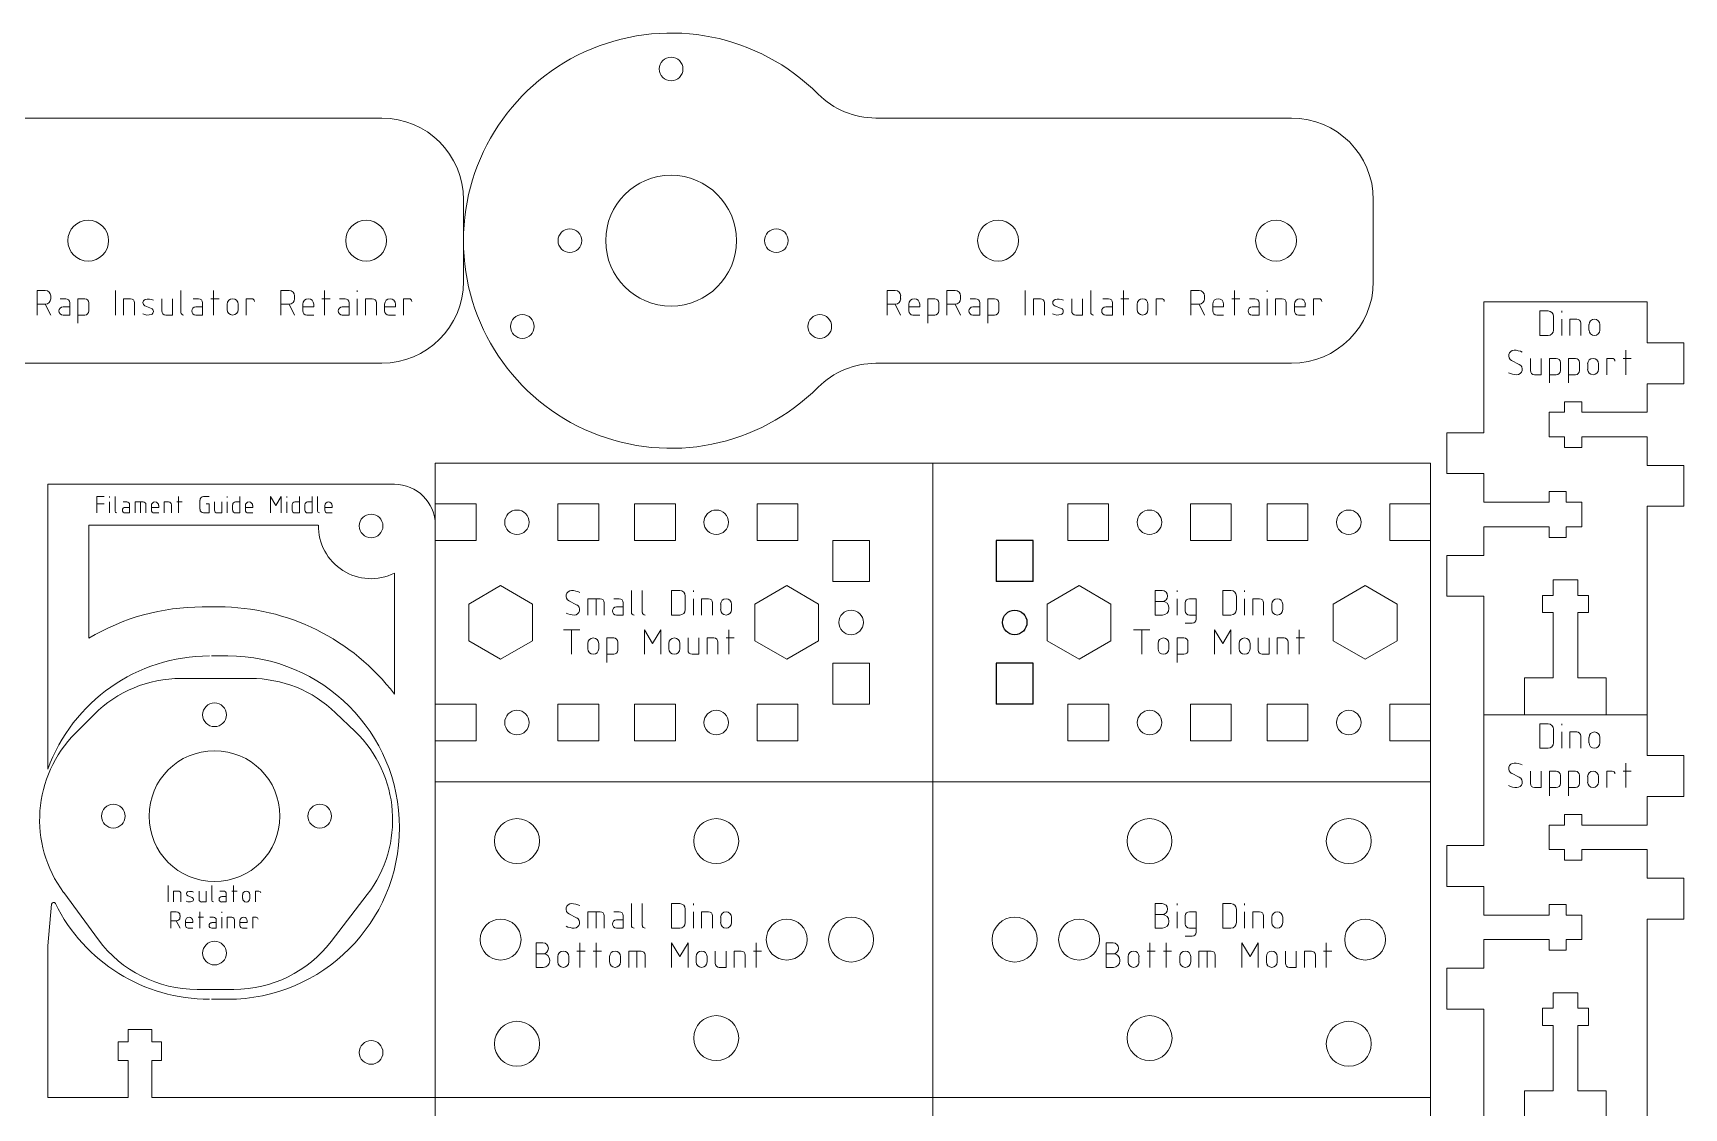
# Model space of a CAD drawing. Header units: millimetres. Extents: x 0 to 594, y 0 to 285.
# Drawn here: x 392.6 to 594.5, y 153.9 to 285.4 of the extents above; entities that cross this region are included whole.
import ezdxf

# ---------------------------------------------------------------- set-up
doc = ezdxf.new("R2010")
doc.units = ezdxf.units.MM
doc.layers.get('0').update_dxf_attribs({"linetype": 'CONTINUOUS', "lineweight": 25, "true_color": 0x000000})
for name, color, linetype, lineweight, true_color in [('CupCake Insulator Retainer', 7, 'CONTINUOUS', 0, 0x000000), ('CupCake Insulator Retainer Text', 4, 'CONTINUOUS', 0, 0x00ffff), ('Dino Brackets', 7, 'CONTINUOUS', 0, 0x000000), ('Dino Text', 4, 'CONTINUOUS', 0, 0x00ffff), ('Filament Guide Middle', 7, 'CONTINUOUS', 0, 0x000000), ('Filament Guide Middle Honeycomb', 7, 'CONTINUOUS', 0, 0x000000), ('Filament Guide Middle Text', 4, 'CONTINUOUS', 0, 0x00ffff), ('RepRap Insulator Retainer', 7, 'CONTINUOUS', 0, 0x000000), ('RepRap Insulator Retainer Text', 4, 'CONTINUOUS', 0, 0x00ffff)]:
    doc.layers.add(name, color=color, linetype=linetype, lineweight=lineweight, true_color=true_color)

# ---------------------------------------------------------------- blocks, each defined once
blk = doc.blocks.new('slots')
for p, q in [((-10, -2.25), (-10, 2.25)), ((-5, 2.25), (-10, 2.25)), ((-5, -2.25), (-5, 2.25)), ((10, 2.25), (5, 2.25)), ((5, -2.25), (5, 2.25)), ((10, -2.25), (10, 2.25)), ((-10, -2.25), (-5, -2.25)), ((5, -2.25), (10, -2.25))]:
    blk.add_line(p, q)
blk.add_circle((0, 0), 1.5)
blk = doc.blocks.new('M5_c-1')
at = {"layer": 'Dino Brackets'}
for p, q in [((0, 4.5), (-3.9, 2.25)), ((0, 4.5), (3.9, 2.25)), ((-3.9, 2.25), (-3.9, -2.25)), ((3.9, 2.25), (3.9, -2.25)), ((-3.9, -2.25), (0, -4.5)), ((3.9, -2.25), (0, -4.5))]:
    blk.add_line(p, q, dxfattribs=at)
blk = doc.blocks.new('tbits')
at = {"lineweight": 0}
for p, q in [((-2.8, 10.1), (-2.8, 8)), ((-1.5, 10.1), (-2.8, 10.1)), ((-1.5, 10.1), (-1.5, 12)), ((1.5, 12), (1.5, 10.1)), ((2.8, 10.1), (1.5, 10.1)), ((2.8, 8), (2.8, 10.1)), ((-2.8, 8), (-1.5, 8)), ((-1.5, 0), (-1.5, 8)), ((1.5, 8), (1.5, 0)), ((1.5, 8), (2.8, 8)), ((-10, -4.5), (-10, 0)), ((-5, 0), (-5, -4.5)), ((-1.5, 0), (-5, 0)), ((1.5, 0), (5, 0)), ((5, 0), (5, -4.5)), ((10, 0), (10, -4.5)), ((-10, -4.5), (-5, -4.5)), ((5, -4.5), (10, -4.5))]:
    blk.add_line(p, q, dxfattribs=at)
at = {"layer": 'Dino Brackets', "lineweight": 0}
blk.add_line((-1.5, 12), (1.5, 12), dxfattribs=at)

msp = doc.modelspace()

# ---------------------------------------------------------------- linework, layer by layer
at = {"layer": 'CupCake Insulator Retainer'}
for p, q in [((410.65, 206.45), (419.15, 206.45)), ((397.74, 199.75), (400.03, 202.05)), ((429.55, 202.25), (431.94, 199.95)), ((400.55, 174.49), (396.3, 180.24)), ((433.43, 180.01), (429.01, 174.26)), ((412.61, 168.4), (417.12, 168.4))]:
    msp.add_line(p, q, dxfattribs=at)
for centre, radius in [((414.75, 202), 1.45), ((414.75, 189.6), 8), ((402.37, 189.6), 1.45), ((427.62, 189.6), 1.45), ((414.75, 172.85), 1.45)]:
    msp.add_circle(centre, radius, dxfattribs=at)
for centre, start, end in [((410.65, 191.45), 90, 135.0578), ((419.15, 191.45), 46.0766, 90), ((421.54, 189.15), 322.4521, 46.0766), ((408.36, 189.16), 135.0578, 216.4572), ((412.61, 183.4), 216.4572, 270), ((417.12, 183.4), 270, 322.4521)]:
    msp.add_arc(centre, 15, start, end, dxfattribs=at)
at = {"layer": 'CupCake Insulator Retainer Text'}
for p, q in [((409.08, 181.1), (409.08, 179.1)), ((409.75, 179.1), (409.75, 180.43)), ((409.75, 180.43), (410.31, 180.43)), ((410.64, 180.1), (410.64, 179.1)), ((411.49, 179.86), (412.01, 179.65)), ((412.86, 180.43), (412.86, 179.43)), ((413.75, 179.1), (413.75, 180.43)), ((414.42, 181.1), (414.42, 179.32)), ((415.42, 180.43), (415.86, 180.43)), ((415.64, 179.77), (416.19, 179.77)), ((416.19, 180.1), (416.19, 179.1)), ((416.86, 180.43), (417.53, 180.43)), ((417.08, 181.1), (417.08, 179.1)), ((418.19, 179.99), (418.19, 179.54)), ((419.08, 179.54), (419.08, 179.99)), ((419.75, 179.1), (419.75, 180.43)), ((419.75, 180.43), (420.19, 180.43)), ((409.42, 175.9), (409.42, 177.9)), ((409.42, 177.9), (410.08, 177.9)), ((412.97, 177.9), (412.97, 175.9)), ((413.19, 179.1), (413.75, 179.1)), ((416.19, 179.1), (415.64, 179.1)), ((415.64, 177.79), (415.64, 177.9)), ((410.08, 176.79), (409.42, 176.79)), ((410.08, 176.79), (410.53, 175.9)), ((410.53, 177.46), (410.53, 177.23)), ((411.19, 176.79), (411.19, 176.23)), ((411.19, 176.57), (412.08, 176.57)), ((411.53, 175.9), (412.08, 175.9)), ((412.08, 176.57), (412.08, 176.79)), ((412.75, 177.23), (413.42, 177.23)), ((414.19, 177.23), (414.64, 177.23)), ((414.42, 176.57), (414.97, 176.57)), ((414.97, 175.9), (414.42, 175.9)), ((414.97, 176.9), (414.97, 175.9)), ((415.64, 175.9), (415.64, 177.23)), ((416.31, 175.9), (416.31, 177.23)), ((416.31, 177.23), (416.86, 177.23)), ((417.19, 176.9), (417.19, 175.9)), ((417.86, 176.79), (417.86, 176.23)), ((417.86, 176.57), (418.75, 176.57)), ((418.19, 175.9), (418.75, 175.9)), ((418.75, 176.57), (418.75, 176.79)), ((419.42, 175.9), (419.42, 177.23)), ((419.42, 177.23), (419.86, 177.23))]:
    msp.add_line(p, q, dxfattribs=at)
for centre, radius, start, end in [((410.31, 180.1), 0.333, 360, 90), ((411.59, 180.11), 0.267, 108.3, 247.8), ((411.79, 179.5), 0.902, 63.1, 108.3), ((415.64, 179.43), 0.333, 90, 270), ((415.86, 180.1), 0.333, 360, 90), ((418.64, 179.99), 0.444, 360, 180), ((420.19, 180.21), 0.222, 360, 90), ((410.08, 177.46), 0.444, 360, 90), ((411.71, 180), 0.902, 243.1, 288.3), ((411.91, 179.4), 0.267, 288.3, 67.79), ((413.19, 179.43), 0.333, 180, 270), ((414.64, 179.32), 0.222, 180, 270), ((418.64, 179.54), 0.444, 180, 360), ((410.08, 177.23), 0.444, 270, 360), ((411.64, 176.79), 0.444, 360, 180), ((411.53, 176.23), 0.333, 180, 270), ((414.42, 176.23), 0.333, 90, 270), ((414.64, 176.9), 0.333, 360, 90), ((416.86, 176.9), 0.333, 360, 90), ((418.31, 176.79), 0.444, 360, 180), ((418.19, 176.23), 0.333, 180, 270), ((419.86, 177.01), 0.222, 360, 90)]:
    msp.add_arc(centre, radius, start, end, dxfattribs=at)
at = {"layer": 'Dino Brackets'}
for p, q in [((570, 252.5), (570, 236.5)), ((570, 252.5), (590, 252.5)), ((590, 247.5), (590, 252.5)), ((502.62, 232.8), (441.75, 232.8)), ((441.75, 232.8), (441.75, 193.8)), ((502.62, 232.8), (502.62, 193.8)), ((502.62, 232.8), (563.5, 232.8)), ((563.5, 232.8), (563.5, 193.8)), ((590, 206.5), (590, 227.5)), ((570, 216.5), (570, 206.5)), ((590, 202), (570, 202)), ((570, 202), (570, 186)), ((590, 197), (590, 202)), ((441.75, 193.8), (441.75, 155.2)), ((502.62, 193.8), (441.75, 193.8)), ((502.62, 193.8), (502.62, 155.2)), ((502.62, 193.8), (563.5, 193.8)), ((563.5, 193.8), (563.5, 155.2)), ((590, 156), (590, 177)), ((570, 166), (570, 156)), ((502.62, 155.2), (441.75, 155.2)), ((441.75, 155.2), (441.75, 116.2)), ((502.62, 155.2), (502.62, 116.2)), ((502.62, 155.2), (563.5, 155.2)), ((563.5, 155.2), (563.5, 116.2))]:
    msp.add_line(p, q, dxfattribs=at)
for centre, radius in [((451.75, 186.55), 2.75), ((476.12, 186.55), 2.75), ((529.12, 186.55), 2.75), ((553.5, 186.55), 2.75), ((449.75, 174.5), 2.5), ((484.75, 174.5), 2.5), ((492.62, 174.5), 2.75), ((512.63, 174.5), 2.75), ((520.5, 174.5), 2.5), ((555.5, 174.5), 2.5), ((451.75, 161.75), 2.75), ((476.12, 162.45), 2.75), ((529.13, 162.45), 2.75), ((553.5, 161.75), 2.75)]:
    msp.add_circle(centre, radius, dxfattribs=at)
for centre, start, end in [((449.75, 174.5), 270, 90), ((555.5, 174.5), 90, 270)]:
    msp.add_arc(centre, 2.5, start, end, dxfattribs=at)
at = {"layer": 'Dino Text'}
for p, q in [((577.88, 251.4), (576.88, 251.4)), ((576.88, 251.4), (576.88, 248.4)), ((578.55, 249.07), (578.55, 250.73)), ((579.55, 251.23), (579.55, 251.4)), ((576.88, 248.4), (577.88, 248.4)), ((579.55, 248.4), (579.55, 250.4)), ((580.55, 248.4), (580.55, 250.4)), ((580.55, 250.4), (581.38, 250.4)), ((581.88, 249.9), (581.88, 248.4)), ((582.88, 249.73), (582.88, 249.07)), ((584.22, 249.07), (584.22, 249.73)), ((587.38, 246.6), (587.38, 243.6)), ((573.41, 245.34), (574.35, 244.86)), ((575.72, 245.6), (575.72, 244.1)), ((577.05, 243.6), (577.05, 245.6)), ((578.88, 245.6), (578.05, 245.6)), ((578.05, 245.6), (578.05, 242.6)), ((579.38, 244.1), (579.38, 245.1)), ((581.22, 245.6), (580.38, 245.6)), ((580.38, 245.6), (580.38, 242.6)), ((581.72, 244.1), (581.72, 245.1)), ((582.72, 244.93), (582.72, 244.27)), ((584.05, 244.27), (584.05, 244.93)), ((585.05, 243.6), (585.05, 245.6)), ((585.05, 245.6), (585.72, 245.6)), ((587.05, 245.6), (588.05, 245.6)), ((576.22, 243.6), (577.05, 243.6)), ((578.05, 243.6), (578.88, 243.6)), ((580.38, 243.6), (581.22, 243.6)), ((460.42, 214.2), (460.42, 216.2)), ((460.42, 216.2), (461.92, 216.2)), ((461.42, 216.2), (461.42, 214.2)), ((463.58, 216.2), (464.25, 216.2)), ((465.75, 217.2), (465.75, 214.53)), ((467.08, 217.2), (467.08, 214.53)), ((471.67, 217.2), (470.67, 217.2)), ((470.67, 217.2), (470.67, 214.2)), ((472.33, 214.87), (472.33, 216.53)), ((473.33, 217.03), (473.33, 217.2)), ((473.33, 214.2), (473.33, 216.2)), ((474.33, 214.2), (474.33, 216.2)), ((474.33, 216.2), (475.17, 216.2)), ((529.83, 214.2), (529.83, 217.2)), ((529.83, 217.2), (530.67, 217.2)), ((532.5, 217.03), (532.5, 217.2)), ((532.5, 214.2), (532.5, 216.2)), ((534.83, 216.2), (534, 216.2)), ((534.83, 213.7), (534.83, 216.2)), ((539.08, 217.2), (538.08, 217.2)), ((538.08, 217.2), (538.08, 214.2)), ((539.75, 214.87), (539.75, 216.53)), ((540.75, 217.03), (540.75, 217.2)), ((540.75, 214.2), (540.75, 216.2)), ((541.75, 214.2), (541.75, 216.2)), ((541.75, 216.2), (542.58, 216.2)), ((458.11, 215.94), (459.05, 215.46)), ((462.42, 215.7), (462.42, 214.2)), ((463.92, 215.2), (464.75, 215.2)), ((464.75, 214.2), (463.92, 214.2)), ((464.75, 215.7), (464.75, 214.2)), ((470.67, 214.2), (471.67, 214.2)), ((475.67, 215.7), (475.67, 214.2)), ((476.67, 215.53), (476.67, 214.87)), ((478, 214.87), (478, 215.53)), ((529.83, 215.87), (530.7, 215.87)), ((530.7, 214.2), (529.83, 214.2)), ((531.5, 215.07), (531.5, 215)), ((533.5, 215.7), (533.5, 214.7)), ((534, 214.2), (534.83, 214.2)), ((538.08, 214.2), (539.08, 214.2)), ((543.08, 215.7), (543.08, 214.2)), ((544.08, 215.53), (544.08, 214.87)), ((545.42, 214.87), (545.42, 215.53)), ((457.42, 212.4), (459.42, 212.4)), ((458.42, 212.4), (458.42, 209.4)), ((467.33, 209.4), (467.33, 212.4)), ((467.33, 212.4), (468.33, 210.73)), ((468.33, 210.73), (469.33, 212.4)), ((469.33, 212.4), (469.33, 209.4)), ((477.67, 212.4), (477.67, 209.4)), ((527.17, 212.4), (529.17, 212.4)), ((528.17, 212.4), (528.17, 209.4)), ((533.5, 213.2), (534.33, 213.2)), ((537.08, 209.4), (537.08, 212.4)), ((537.08, 212.4), (538.08, 210.73)), ((538.08, 210.73), (539.08, 212.4)), ((539.08, 212.4), (539.08, 209.4)), ((547.42, 212.4), (547.42, 209.4)), ((460.42, 210.73), (460.42, 210.07)), ((461.75, 210.07), (461.75, 210.73)), ((463.58, 211.4), (462.75, 211.4)), ((462.75, 211.4), (462.75, 208.4)), ((464.08, 209.9), (464.08, 210.9)), ((470.33, 210.73), (470.33, 210.07)), ((471.67, 210.07), (471.67, 210.73)), ((472.67, 211.4), (472.67, 209.9)), ((474, 209.4), (474, 211.4)), ((475, 209.4), (475, 211.4)), ((475, 211.4), (475.83, 211.4)), ((476.33, 210.9), (476.33, 209.4)), ((477.33, 211.4), (478.33, 211.4)), ((530.17, 210.73), (530.17, 210.07)), ((531.5, 210.07), (531.5, 210.73)), ((533.33, 211.4), (532.5, 211.4)), ((532.5, 211.4), (532.5, 208.4)), ((533.83, 209.9), (533.83, 210.9)), ((540.08, 210.73), (540.08, 210.07)), ((541.42, 210.07), (541.42, 210.73)), ((542.42, 211.4), (542.42, 209.9)), ((543.75, 209.4), (543.75, 211.4)), ((544.75, 209.4), (544.75, 211.4)), ((544.75, 211.4), (545.58, 211.4)), ((546.08, 210.9), (546.08, 209.4)), ((547.08, 211.4), (548.08, 211.4)), ((462.75, 209.4), (463.58, 209.4)), ((473.17, 209.4), (474, 209.4)), ((532.5, 209.4), (533.33, 209.4)), ((542.92, 209.4), (543.75, 209.4)), ((577.88, 200.9), (576.88, 200.9)), ((576.88, 200.9), (576.88, 197.9)), ((578.55, 198.57), (578.55, 200.23)), ((579.55, 200.73), (579.55, 200.9)), ((579.55, 197.9), (579.55, 199.9)), ((580.55, 197.9), (580.55, 199.9)), ((580.55, 199.9), (581.38, 199.9)), ((581.88, 199.4), (581.88, 197.9)), ((582.88, 199.23), (582.88, 198.57)), ((584.22, 198.57), (584.22, 199.23)), ((576.88, 197.9), (577.88, 197.9)), ((587.38, 196.1), (587.38, 193.1)), ((573.41, 194.84), (574.35, 194.36)), ((575.72, 195.1), (575.72, 193.6)), ((577.05, 193.1), (577.05, 195.1)), ((578.88, 195.1), (578.05, 195.1)), ((578.05, 195.1), (578.05, 192.1)), ((579.38, 193.6), (579.38, 194.6)), ((581.22, 195.1), (580.38, 195.1)), ((580.38, 195.1), (580.38, 192.1)), ((581.72, 193.6), (581.72, 194.6)), ((582.72, 194.43), (582.72, 193.77)), ((584.05, 193.77), (584.05, 194.43)), ((585.05, 193.1), (585.05, 195.1)), ((585.05, 195.1), (585.72, 195.1)), ((587.05, 195.1), (588.05, 195.1)), ((576.22, 193.1), (577.05, 193.1)), ((578.05, 193.1), (578.88, 193.1)), ((580.38, 193.1), (581.22, 193.1)), ((460.42, 175.9), (460.42, 177.9)), ((460.42, 177.9), (461.92, 177.9)), ((461.42, 177.9), (461.42, 175.9)), ((463.58, 177.9), (464.25, 177.9)), ((465.75, 178.9), (465.75, 176.23)), ((467.08, 178.9), (467.08, 176.23)), ((471.67, 178.9), (470.67, 178.9)), ((470.67, 178.9), (470.67, 175.9)), ((472.33, 176.57), (472.33, 178.23)), ((473.33, 178.73), (473.33, 178.9)), ((473.33, 175.9), (473.33, 177.9)), ((474.33, 175.9), (474.33, 177.9)), ((474.33, 177.9), (475.17, 177.9)), ((529.83, 175.9), (529.83, 178.9)), ((529.83, 178.9), (530.67, 178.9)), ((532.5, 178.73), (532.5, 178.9)), ((532.5, 175.9), (532.5, 177.9)), ((534.83, 177.9), (534, 177.9)), ((534.83, 175.4), (534.83, 177.9)), ((539.08, 178.9), (538.08, 178.9)), ((538.08, 178.9), (538.08, 175.9)), ((539.75, 176.57), (539.75, 178.23)), ((540.75, 178.73), (540.75, 178.9)), ((540.75, 175.9), (540.75, 177.9)), ((541.75, 175.9), (541.75, 177.9)), ((541.75, 177.9), (542.58, 177.9)), ((458.11, 177.64), (459.05, 177.16)), ((462.42, 177.4), (462.42, 175.9)), ((463.92, 176.9), (464.75, 176.9)), ((464.75, 175.9), (463.92, 175.9)), ((464.75, 177.4), (464.75, 175.9)), ((470.67, 175.9), (471.67, 175.9)), ((475.67, 177.4), (475.67, 175.9)), ((476.67, 177.23), (476.67, 176.57)), ((478, 176.57), (478, 177.23)), ((529.83, 177.57), (530.7, 177.57)), ((530.7, 175.9), (529.83, 175.9)), ((531.5, 176.77), (531.5, 176.7)), ((533.5, 177.4), (533.5, 176.4)), ((534, 175.9), (534.83, 175.9)), ((538.08, 175.9), (539.08, 175.9)), ((543.08, 177.4), (543.08, 175.9)), ((544.08, 177.23), (544.08, 176.57)), ((545.42, 176.57), (545.42, 177.23)), ((454.08, 171.1), (454.08, 174.1)), ((454.08, 174.1), (454.92, 174.1)), ((459.42, 174.1), (459.42, 171.1)), ((461.42, 174.1), (461.42, 171.1)), ((470.67, 171.1), (470.67, 174.1)), ((470.67, 174.1), (471.67, 172.43)), ((471.67, 172.43), (472.67, 174.1)), ((472.67, 174.1), (472.67, 171.1)), ((481, 174.1), (481, 171.1)), ((523.83, 171.1), (523.83, 174.1)), ((523.83, 174.1), (524.67, 174.1)), ((529.17, 174.1), (529.17, 171.1)), ((531.17, 174.1), (531.17, 171.1)), ((533.5, 174.9), (534.33, 174.9)), ((540.42, 171.1), (540.42, 174.1)), ((540.42, 174.1), (541.42, 172.43)), ((541.42, 172.43), (542.42, 174.1)), ((542.42, 174.1), (542.42, 171.1)), ((550.75, 174.1), (550.75, 171.1)), ((454.08, 172.77), (454.95, 172.77)), ((455.75, 171.97), (455.75, 171.9)), ((456.75, 172.43), (456.75, 171.77)), ((458.08, 171.77), (458.08, 172.43)), ((459.08, 173.1), (460.08, 173.1)), ((461.08, 173.1), (462.08, 173.1)), ((463.08, 172.43), (463.08, 171.77)), ((464.42, 171.77), (464.42, 172.43)), ((465.42, 171.1), (465.42, 173.1)), ((465.42, 173.1), (466.92, 173.1)), ((466.42, 173.1), (466.42, 171.1)), ((467.42, 172.6), (467.42, 171.1)), ((473.67, 172.43), (473.67, 171.77)), ((475, 171.77), (475, 172.43)), ((476, 173.1), (476, 171.6)), ((477.33, 171.1), (477.33, 173.1)), ((478.33, 171.1), (478.33, 173.1)), ((478.33, 173.1), (479.17, 173.1)), ((479.67, 172.6), (479.67, 171.1)), ((480.67, 173.1), (481.67, 173.1)), ((523.83, 172.77), (524.7, 172.77)), ((525.5, 171.97), (525.5, 171.9)), ((526.5, 172.43), (526.5, 171.77)), ((527.83, 171.77), (527.83, 172.43)), ((528.83, 173.1), (529.83, 173.1)), ((530.83, 173.1), (531.83, 173.1)), ((532.83, 172.43), (532.83, 171.77)), ((534.17, 171.77), (534.17, 172.43)), ((535.17, 171.1), (535.17, 173.1)), ((535.17, 173.1), (536.67, 173.1)), ((536.17, 173.1), (536.17, 171.1)), ((537.17, 172.6), (537.17, 171.1)), ((543.42, 172.43), (543.42, 171.77)), ((544.75, 171.77), (544.75, 172.43)), ((545.75, 173.1), (545.75, 171.6)), ((547.08, 171.1), (547.08, 173.1)), ((548.08, 171.1), (548.08, 173.1)), ((548.08, 173.1), (548.92, 173.1)), ((549.42, 172.6), (549.42, 171.1)), ((550.42, 173.1), (551.42, 173.1)), ((454.95, 171.1), (454.08, 171.1)), ((476.5, 171.1), (477.33, 171.1)), ((524.7, 171.1), (523.83, 171.1)), ((546.25, 171.1), (547.08, 171.1))]:
    msp.add_line(p, q, dxfattribs=at)
for centre, radius, start, end in [((577.88, 250.73), 0.667, 0, 90), ((577.88, 249.07), 0.667, 270, 0), ((581.38, 249.9), 0.5, 0, 90), ((583.55, 249.73), 0.667, 0, 180), ((583.55, 249.07), 0.667, 180, 0), ((573.72, 245.93), 0.667, 90, 243), ((573.72, 244.39), 2.21, 63.07, 90), ((574.05, 244.27), 0.667, 270, 62.98), ((578.88, 245.1), 0.5, 0, 90), ((581.22, 245.1), 0.5, 0, 90), ((583.38, 244.93), 0.667, 0, 180), ((585.72, 245.27), 0.333, 0, 90), ((574.05, 245.81), 2.21, 243.1, 270), ((576.22, 244.1), 0.5, 180, 270), ((578.88, 244.1), 0.5, 270, 0), ((581.22, 244.1), 0.5, 270, 0), ((583.38, 244.27), 0.667, 180, 0), ((458.42, 216.53), 0.667, 90, 243), ((458.42, 214.99), 2.21, 63.07, 90), ((461.92, 215.7), 0.5, 0, 90), ((464.25, 215.7), 0.5, 0, 90), ((471.67, 216.53), 0.667, 0, 90), ((475.17, 215.7), 0.5, 0, 90), ((477.33, 215.53), 0.667, 0, 180), ((530.67, 216.53), 0.667, 270, 90), ((534, 215.7), 0.5, 90, 180), ((539.08, 216.53), 0.667, 0, 90), ((542.58, 215.7), 0.5, 0, 90), ((544.75, 215.53), 0.667, 0, 180), ((458.75, 216.41), 2.21, 243.1, 270), ((458.75, 214.87), 0.667, 270, 62.98), ((463.92, 214.7), 0.5, 90, 270), ((466.08, 214.53), 0.333, 180, 270), ((467.42, 214.53), 0.333, 180, 270), ((471.67, 214.87), 0.667, 270, 0), ((477.33, 214.87), 0.667, 180, 0), ((530.7, 215.07), 0.8, 0, 90), ((530.7, 215), 0.8, 270, 0), ((534, 214.7), 0.5, 180, 270), ((539.08, 214.87), 0.667, 270, 0), ((544.75, 214.87), 0.667, 180, 0), ((534.33, 213.7), 0.5, 270, 0), ((461.08, 210.73), 0.667, 0, 180), ((461.08, 210.07), 0.667, 180, 0), ((463.58, 210.9), 0.5, 0, 90), ((471, 210.73), 0.667, 0, 180), ((471, 210.07), 0.667, 180, 0), ((475.83, 210.9), 0.5, 0, 90), ((530.83, 210.73), 0.667, 0, 180), ((530.83, 210.07), 0.667, 180, 0), ((533.33, 210.9), 0.5, 0, 90), ((540.75, 210.73), 0.667, 0, 180), ((540.75, 210.07), 0.667, 180, 0), ((545.58, 210.9), 0.5, 0, 90), ((463.58, 209.9), 0.5, 270, 0), ((473.17, 209.9), 0.5, 180, 270), ((533.33, 209.9), 0.5, 270, 0), ((542.92, 209.9), 0.5, 180, 270), ((577.88, 200.23), 0.667, 0, 90), ((577.88, 198.57), 0.667, 270, 0), ((581.38, 199.4), 0.5, 0, 90), ((583.55, 199.23), 0.667, 0, 180), ((583.55, 198.57), 0.667, 180, 0), ((573.72, 195.43), 0.667, 90, 243), ((573.72, 193.89), 2.21, 63.07, 90), ((574.05, 193.77), 0.667, 270, 62.98), ((578.88, 194.6), 0.5, 0, 90), ((581.22, 194.6), 0.5, 0, 90), ((583.38, 194.43), 0.667, 0, 180), ((585.72, 194.77), 0.333, 0, 90), ((574.05, 195.31), 2.21, 243.1, 270), ((576.22, 193.6), 0.5, 180, 270), ((578.88, 193.6), 0.5, 270, 0), ((581.22, 193.6), 0.5, 270, 0), ((583.38, 193.77), 0.667, 180, 0), ((458.42, 178.23), 0.667, 90, 243), ((458.42, 176.69), 2.21, 63.07, 90), ((461.92, 177.4), 0.5, 0, 90), ((464.25, 177.4), 0.5, 0, 90), ((471.67, 178.23), 0.667, 0, 90), ((475.17, 177.4), 0.5, 0, 90), ((477.33, 177.23), 0.667, 0, 180), ((530.67, 178.23), 0.667, 270, 90), ((534, 177.4), 0.5, 90, 180), ((539.08, 178.23), 0.667, 0, 90), ((542.58, 177.4), 0.5, 0, 90), ((544.75, 177.23), 0.667, 0, 180), ((458.75, 178.11), 2.21, 243.1, 270), ((458.75, 176.57), 0.667, 270, 62.98), ((463.92, 176.4), 0.5, 90, 270), ((466.08, 176.23), 0.333, 180, 270), ((467.42, 176.23), 0.333, 180, 270), ((471.67, 176.57), 0.667, 270, 0), ((477.33, 176.57), 0.667, 180, 0), ((530.7, 176.77), 0.8, 0, 90), ((530.7, 176.7), 0.8, 270, 0), ((534, 176.4), 0.5, 180, 270), ((539.08, 176.57), 0.667, 270, 0), ((544.75, 176.57), 0.667, 180, 0), ((454.92, 173.43), 0.667, 270, 90), ((524.67, 173.43), 0.667, 270, 90), ((534.33, 175.4), 0.5, 270, 0), ((454.95, 171.97), 0.8, 0, 90), ((454.95, 171.9), 0.8, 270, 0), ((457.42, 172.43), 0.667, 0, 180), ((457.42, 171.77), 0.667, 180, 0), ((463.75, 172.43), 0.667, 0, 180), ((463.75, 171.77), 0.667, 180, 0), ((466.92, 172.6), 0.5, 0, 90), ((474.33, 172.43), 0.667, 0, 180), ((474.33, 171.77), 0.667, 180, 0), ((479.17, 172.6), 0.5, 0, 90), ((524.7, 171.97), 0.8, 0, 90), ((524.7, 171.9), 0.8, 270, 0), ((527.17, 172.43), 0.667, 0, 180), ((527.17, 171.77), 0.667, 180, 0), ((533.5, 172.43), 0.667, 0, 180), ((533.5, 171.77), 0.667, 180, 0), ((536.67, 172.6), 0.5, 0, 90), ((544.08, 172.43), 0.667, 0, 180), ((544.08, 171.77), 0.667, 180, 0), ((548.92, 172.6), 0.5, 0, 90), ((476.5, 171.6), 0.5, 180, 270), ((546.25, 171.6), 0.5, 180, 270)]:
    msp.add_arc(centre, radius, start, end, dxfattribs=at)
at = {"layer": 'Filament Guide Middle'}
for p, q in [((394.37, 230.2), (436.75, 230.2)), ((394.37, 230.2), (394.37, 195.34)), ((414.37, 209.2), (416.37, 209.2)), ((394.37, 173.73), (394.82, 178.82)), ((394.37, 173.73), (394.37, 155.2)), ((414.37, 167.2), (416.37, 167.2)), ((402.97, 162), (402.97, 159.7)), ((404.17, 162), (402.97, 162)), ((404.17, 163.5), (404.17, 162)), ((404.17, 163.5), (407.07, 163.5)), ((407.07, 163.5), (407.07, 162)), ((407.07, 162), (408.27, 162)), ((408.27, 162), (408.27, 159.7)), ((402.97, 159.7), (404.17, 159.7)), ((404.17, 159.7), (404.17, 155.2)), ((407.07, 159.7), (408.27, 159.7)), ((407.07, 159.7), (407.07, 155.2)), ((394.37, 155.2), (404.17, 155.2)), ((407.07, 155.2), (441.75, 155.2))]:
    msp.add_line(p, q, dxfattribs=at)
for centre in [(433.9, 225.1), (433.9, 160.7)]:
    msp.add_circle(centre, 1.45, dxfattribs=at)
for centre, radius, start, end in [((436.75, 225.2), 5, 0, 90), ((414.12, 188.2), 21, 90, 160.1317), ((416.37, 188.2), 21, 270, 90), ((395.07, 178.8), 0.25, 26.2681, 175), ((414.12, 188.2), 21, 206.2681, 270)]:
    msp.add_arc(centre, radius, start, end, dxfattribs=at)
at = {"layer": 'Filament Guide Middle Honeycomb'}
for p, q in [((399.37, 211.36), (399.37, 225.2)), ((399.37, 225.2), (427.45, 225.2)), ((436.75, 219.31), (436.75, 204.53)), ((413.25, 215.2), (415.25, 215.2))]:
    msp.add_line(p, q, dxfattribs=at)
for centre, radius, start, end in [((433.9, 225.1), 6.45, 179.1117, 296.2226), ((413.25, 188.2), 27, 90, 120.9232), ((415.25, 188.2), 27, 37.2221, 90)]:
    msp.add_arc(centre, radius, start, end, dxfattribs=at)
at = {"layer": 'Filament Guide Middle Text'}
for p, q in [((401.25, 228.7), (400.36, 228.7)), ((400.36, 228.7), (400.36, 226.7)), ((401.92, 228.59), (401.92, 228.7)), ((402.58, 228.7), (402.58, 226.92)), ((410.36, 228.7), (410.36, 226.7)), ((412.97, 228.26), (412.97, 227.14)), ((414.08, 228.7), (413.42, 228.7)), ((416.31, 228.59), (416.31, 228.7)), ((417.86, 228.7), (417.86, 226.7)), ((421.58, 226.7), (421.58, 228.7)), ((421.58, 228.7), (422.25, 227.59)), ((422.25, 227.59), (422.92, 228.7)), ((422.92, 228.7), (422.92, 226.7)), ((423.58, 228.59), (423.58, 228.7)), ((425.14, 228.7), (425.14, 226.7)), ((426.69, 228.7), (426.69, 226.7)), ((427.36, 228.7), (427.36, 226.92)), ((400.36, 227.81), (401.25, 227.81)), ((401.92, 226.7), (401.92, 228.03)), ((403.58, 228.03), (404.03, 228.03)), ((403.81, 227.37), (404.36, 227.37)), ((404.36, 226.7), (403.81, 226.7)), ((404.36, 227.7), (404.36, 226.7)), ((405.03, 226.7), (405.03, 228.03)), ((405.03, 228.03), (406.03, 228.03)), ((405.69, 228.03), (405.69, 226.7)), ((406.36, 227.7), (406.36, 226.7)), ((407.03, 227.59), (407.03, 227.03)), ((407.03, 227.37), (407.92, 227.37)), ((407.36, 226.7), (407.92, 226.7)), ((407.92, 227.37), (407.92, 227.59)), ((408.58, 226.7), (408.58, 228.03)), ((408.58, 228.03), (409.14, 228.03)), ((409.47, 227.7), (409.47, 226.7)), ((410.14, 228.03), (410.81, 228.03)), ((413.42, 226.7), (414.08, 226.7)), ((414.08, 227.81), (413.75, 227.81)), ((414.08, 226.7), (414.08, 227.81)), ((414.75, 228.03), (414.75, 227.03)), ((415.08, 226.7), (415.64, 226.7)), ((415.64, 226.7), (415.64, 228.03)), ((416.31, 226.7), (416.31, 228.03)), ((416.97, 227.03), (416.97, 227.7)), ((417.31, 228.03), (417.86, 228.03)), ((417.86, 226.7), (417.31, 226.7)), ((418.53, 227.59), (418.53, 227.03)), ((418.53, 227.37), (419.42, 227.37)), ((418.86, 226.7), (419.42, 226.7)), ((419.42, 227.37), (419.42, 227.59)), ((423.58, 226.7), (423.58, 228.03)), ((424.25, 227.03), (424.25, 227.7)), ((424.58, 228.03), (425.14, 228.03)), ((425.14, 226.7), (424.58, 226.7)), ((425.81, 227.03), (425.81, 227.7)), ((426.14, 228.03), (426.69, 228.03)), ((426.69, 226.7), (426.14, 226.7)), ((428.25, 227.59), (428.25, 227.03)), ((428.25, 227.37), (429.14, 227.37)), ((428.58, 226.7), (429.14, 226.7)), ((429.14, 227.37), (429.14, 227.59))]:
    msp.add_line(p, q, dxfattribs=at)
for centre, radius, start, end in [((413.42, 228.26), 0.444, 90, 180), ((402.81, 226.92), 0.222, 180, 270), ((403.81, 227.03), 0.333, 90, 270), ((404.03, 227.7), 0.333, 0, 90), ((406.03, 227.7), 0.333, 0, 90), ((407.47, 227.59), 0.444, 0, 180), ((407.36, 227.03), 0.333, 180, 270), ((409.14, 227.7), 0.333, 0, 90), ((413.42, 227.14), 0.444, 180, 270), ((415.08, 227.03), 0.333, 180, 270), ((417.31, 227.7), 0.333, 90, 180), ((417.31, 227.03), 0.333, 180, 270), ((418.97, 227.59), 0.444, 0, 180), ((418.86, 227.03), 0.333, 180, 270), ((424.58, 227.7), 0.333, 90, 180), ((424.58, 227.03), 0.333, 180, 270), ((426.14, 227.7), 0.333, 90, 180), ((426.14, 227.03), 0.333, 180, 270), ((427.58, 226.92), 0.222, 180, 270), ((428.69, 227.59), 0.444, 0, 180), ((428.58, 227.03), 0.333, 180, 270)]:
    msp.add_arc(centre, radius, start, end, dxfattribs=at)
at = {"layer": 'RepRap Insulator Retainer'}
for p, q in [((384.36, 275), (435.2, 275)), ((495.66, 275), (546.5, 275)), ((445.2, 265), (445.2, 255)), ((556.5, 265), (556.5, 255)), ((384.36, 245), (435.2, 245)), ((495.66, 245), (546.5, 245))]:
    msp.add_line(p, q, dxfattribs=at)
for centre, radius in [((470.6, 281), 1.45), ((470.6, 260), 8), ((399.3, 260), 2.5), ((433.3, 260), 2.5), ((458.22, 260), 1.45), ((483.47, 260), 1.45), ((510.6, 260), 2.5), ((544.6, 260), 2.5), ((452.41, 249.5), 1.45), ((488.79, 249.5), 1.45)]:
    msp.add_circle(centre, radius, dxfattribs=at)
for centre, radius, start, end in [((470.6, 260), 25.4, 44.9278, 315.0722), ((495.66, 285), 10, 224.9278, 270), ((435.2, 265), 10, 0, 90), ((546.5, 265), 10, 0, 90), ((435.2, 255), 10, 270, 0), ((546.5, 255), 10, 270, 0), ((495.66, 235), 10, 90, 135.0722)]:
    msp.add_arc(centre, radius, start, end, dxfattribs=at)
at = {"layer": 'RepRap Insulator Retainer Text'}
for p, q in [((393.05, 250.9), (393.05, 253.9)), ((393.05, 253.9), (394.05, 253.9)), ((394.72, 253.23), (394.72, 252.9)), ((395.88, 252.9), (396.55, 252.9)), ((398.88, 252.9), (398.05, 252.9)), ((398.05, 252.9), (398.05, 249.9)), ((402.63, 253.9), (402.63, 250.9)), ((403.63, 250.9), (403.63, 252.9)), ((403.63, 252.9), (404.47, 252.9)), ((408.3, 252.9), (408.3, 251.4)), ((409.63, 250.9), (409.63, 252.9)), ((410.63, 253.9), (410.63, 251.23)), ((412.13, 252.9), (412.8, 252.9)), ((414.3, 252.9), (415.3, 252.9)), ((414.63, 253.9), (414.63, 250.9)), ((418.63, 250.9), (418.63, 252.9)), ((418.63, 252.9), (419.3, 252.9)), ((422.88, 250.9), (422.88, 253.9)), ((422.88, 253.9), (423.88, 253.9)), ((424.55, 253.23), (424.55, 252.9)), ((427.88, 252.9), (428.88, 252.9)), ((428.22, 253.9), (428.22, 250.9)), ((430.05, 252.9), (430.72, 252.9)), ((432.22, 253.73), (432.22, 253.9)), ((432.22, 250.9), (432.22, 252.9)), ((433.22, 250.9), (433.22, 252.9)), ((433.22, 252.9), (434.05, 252.9)), ((437.88, 250.9), (437.88, 252.9)), ((437.88, 252.9), (438.55, 252.9)), ((497.02, 250.9), (497.02, 253.9)), ((497.02, 253.9), (498.02, 253.9)), ((498.68, 253.23), (498.68, 252.9)), ((502.85, 252.9), (502.02, 252.9)), ((502.02, 252.9), (502.02, 249.9)), ((504.35, 250.9), (504.35, 253.9)), ((504.35, 253.9), (505.35, 253.9)), ((506.02, 253.23), (506.02, 252.9)), ((507.18, 252.9), (507.85, 252.9)), ((510.18, 252.9), (509.35, 252.9)), ((509.35, 252.9), (509.35, 249.9)), ((513.93, 253.9), (513.93, 250.9)), ((514.93, 250.9), (514.93, 252.9)), ((514.93, 252.9), (515.77, 252.9)), ((519.6, 252.9), (519.6, 251.4)), ((520.93, 250.9), (520.93, 252.9)), ((521.93, 253.9), (521.93, 251.23)), ((523.43, 252.9), (524.1, 252.9)), ((525.6, 252.9), (526.6, 252.9)), ((525.93, 253.9), (525.93, 250.9)), ((529.93, 250.9), (529.93, 252.9)), ((529.93, 252.9), (530.6, 252.9)), ((534.18, 250.9), (534.18, 253.9)), ((534.18, 253.9), (535.18, 253.9)), ((535.85, 253.23), (535.85, 252.9)), ((539.18, 252.9), (540.18, 252.9)), ((539.52, 253.9), (539.52, 250.9)), ((541.35, 252.9), (542.02, 252.9)), ((543.52, 253.73), (543.52, 253.9)), ((543.52, 250.9), (543.52, 252.9)), ((544.52, 250.9), (544.52, 252.9)), ((544.52, 252.9), (545.35, 252.9)), ((549.18, 250.9), (549.18, 252.9)), ((549.18, 252.9), (549.85, 252.9)), ((394.05, 252.23), (393.05, 252.23)), ((394.05, 252.23), (394.72, 250.9)), ((396.22, 251.9), (397.05, 251.9)), ((397.05, 250.9), (396.22, 250.9)), ((397.05, 252.4), (397.05, 250.9)), ((398.05, 250.9), (398.88, 250.9)), ((399.38, 251.4), (399.38, 252.4)), ((404.97, 252.4), (404.97, 250.9)), ((406.24, 252.04), (407.03, 251.72)), ((408.8, 250.9), (409.63, 250.9)), ((412.47, 251.9), (413.3, 251.9)), ((413.3, 250.9), (412.47, 250.9)), ((413.3, 252.4), (413.3, 250.9)), ((416.3, 252.23), (416.3, 251.57)), ((417.63, 251.57), (417.63, 252.23)), ((423.88, 252.23), (422.88, 252.23)), ((423.88, 252.23), (424.55, 250.9)), ((425.55, 252.23), (425.55, 251.4)), ((425.55, 251.9), (426.88, 251.9)), ((426.05, 250.9), (426.88, 250.9)), ((426.88, 251.9), (426.88, 252.23)), ((430.38, 251.9), (431.22, 251.9)), ((431.22, 250.9), (430.38, 250.9)), ((431.22, 252.4), (431.22, 250.9)), ((434.55, 252.4), (434.55, 250.9)), ((435.55, 252.23), (435.55, 251.4)), ((435.55, 251.9), (436.88, 251.9)), ((436.05, 250.9), (436.88, 250.9)), ((436.88, 251.9), (436.88, 252.23)), ((498.02, 252.23), (497.02, 252.23)), ((498.02, 252.23), (498.68, 250.9)), ((499.68, 252.23), (499.68, 251.4)), ((499.68, 251.9), (501.02, 251.9)), ((500.18, 250.9), (501.02, 250.9)), ((501.02, 251.9), (501.02, 252.23)), ((502.02, 250.9), (502.85, 250.9)), ((503.35, 251.4), (503.35, 252.4)), ((505.35, 252.23), (504.35, 252.23)), ((505.35, 252.23), (506.02, 250.9)), ((507.52, 251.9), (508.35, 251.9)), ((508.35, 250.9), (507.52, 250.9)), ((508.35, 252.4), (508.35, 250.9)), ((509.35, 250.9), (510.18, 250.9)), ((510.68, 251.4), (510.68, 252.4)), ((516.27, 252.4), (516.27, 250.9)), ((517.54, 252.04), (518.33, 251.72)), ((520.1, 250.9), (520.93, 250.9)), ((523.77, 251.9), (524.6, 251.9)), ((524.6, 250.9), (523.77, 250.9)), ((524.6, 252.4), (524.6, 250.9)), ((527.6, 252.23), (527.6, 251.57)), ((528.93, 251.57), (528.93, 252.23)), ((535.18, 252.23), (534.18, 252.23)), ((535.18, 252.23), (535.85, 250.9)), ((536.85, 252.23), (536.85, 251.4)), ((536.85, 251.9), (538.18, 251.9)), ((537.35, 250.9), (538.18, 250.9)), ((538.18, 251.9), (538.18, 252.23)), ((541.68, 251.9), (542.52, 251.9)), ((542.52, 250.9), (541.68, 250.9)), ((542.52, 252.4), (542.52, 250.9)), ((545.85, 252.4), (545.85, 250.9)), ((546.85, 252.23), (546.85, 251.4)), ((546.85, 251.9), (548.18, 251.9)), ((547.35, 250.9), (548.18, 250.9)), ((548.18, 251.9), (548.18, 252.23))]:
    msp.add_line(p, q, dxfattribs=at)
for centre, radius, start, end in [((394.05, 253.23), 0.667, 0, 90), ((394.05, 252.9), 0.667, 270, 0), ((396.55, 252.4), 0.5, 0, 90), ((398.88, 252.4), 0.5, 0, 90), ((404.47, 252.4), 0.5, 0, 90), ((406.39, 252.41), 0.4, 108.3, 247.8), ((406.69, 251.51), 1.35, 63.1, 108.3), ((412.8, 252.4), 0.5, 0, 90), ((416.97, 252.23), 0.667, 0, 180), ((419.3, 252.57), 0.333, 0, 90), ((423.88, 253.23), 0.667, 0, 90), ((423.88, 252.9), 0.667, 270, 0), ((426.22, 252.23), 0.667, 0, 180), ((430.72, 252.4), 0.5, 0, 90), ((434.05, 252.4), 0.5, 0, 90), ((436.22, 252.23), 0.667, 0, 180), ((438.55, 252.57), 0.333, 0, 90), ((498.02, 253.23), 0.667, 0, 90), ((498.02, 252.9), 0.667, 270, 0), ((500.35, 252.23), 0.667, 0, 180), ((502.85, 252.4), 0.5, 0, 90), ((505.35, 253.23), 0.667, 0, 90), ((505.35, 252.9), 0.667, 270, 0), ((507.85, 252.4), 0.5, 0, 90), ((510.18, 252.4), 0.5, 0, 90), ((515.77, 252.4), 0.5, 0, 90), ((517.69, 252.41), 0.4, 108.3, 247.8), ((517.99, 251.51), 1.35, 63.1, 108.3), ((524.1, 252.4), 0.5, 0, 90), ((528.27, 252.23), 0.667, 0, 180), ((530.6, 252.57), 0.333, 0, 90), ((535.18, 253.23), 0.667, 0, 90), ((535.18, 252.9), 0.667, 270, 0), ((537.52, 252.23), 0.667, 0, 180), ((542.02, 252.4), 0.5, 0, 90), ((545.35, 252.4), 0.5, 0, 90), ((547.52, 252.23), 0.667, 0, 180), ((549.85, 252.57), 0.333, 0, 90), ((396.22, 251.4), 0.5, 90, 270), ((398.88, 251.4), 0.5, 270, 0), ((406.58, 252.25), 1.35, 243.1, 288.3), ((406.88, 251.35), 0.4, 288.3, 67.79), ((408.8, 251.4), 0.5, 180, 270), ((410.97, 251.23), 0.333, 180, 270), ((412.47, 251.4), 0.5, 90, 270), ((416.97, 251.57), 0.667, 180, 0), ((426.05, 251.4), 0.5, 180, 270), ((430.38, 251.4), 0.5, 90, 270), ((436.05, 251.4), 0.5, 180, 270), ((500.18, 251.4), 0.5, 180, 270), ((502.85, 251.4), 0.5, 270, 0), ((507.52, 251.4), 0.5, 90, 270), ((510.18, 251.4), 0.5, 270, 0), ((517.88, 252.25), 1.35, 243.1, 288.3), ((518.18, 251.35), 0.4, 288.3, 67.79), ((520.1, 251.4), 0.5, 180, 270), ((522.27, 251.23), 0.333, 180, 270), ((523.77, 251.4), 0.5, 90, 270), ((528.27, 251.57), 0.667, 180, 0), ((537.35, 251.4), 0.5, 180, 270), ((541.68, 251.4), 0.5, 90, 270), ((547.35, 251.4), 0.5, 180, 270)]:
    msp.add_arc(centre, radius, start, end, dxfattribs=at)

# ---------------------------------------------------------------- block references
at = {"rotation": 90}
msp.add_blockref('slots', (512.63, 213.3), dxfattribs=at)
at = {"layer": 'Dino Brackets'}
for p, rotation in [((590, 237.5), 90), ((570, 226.5), 270), ((580, 206.5), 360), ((590, 187), 90), ((570, 176), 270), ((580, 156), 360)]:
    msp.add_blockref('tbits', p, dxfattribs=dict(at, rotation=rotation))
at = {"layer": 'Dino Brackets', "yscale": -1}
for p, rotation in [((451.75, 225.55), 180), ((476.12, 225.55), 180), ((492.62, 213.3), 89.99999999999999), ((451.75, 201.05), 180), ((476.12, 201.05), 180)]:
    msp.add_blockref('slots', p, dxfattribs=dict(at, rotation=rotation))
at = {"layer": 'Dino Brackets'}
for name, p in [('slots', (529.12, 225.55)), ('slots', (553.5, 225.55)), ('M5_c-1', (449.75, 213.3)), ('M5_c-1', (484.75, 213.3)), ('M5_c-1', (520.5, 213.3)), ('M5_c-1', (555.5, 213.3)), ('slots', (529.13, 201.05)), ('slots', (553.5, 201.05))]:
    msp.add_blockref(name, p, dxfattribs=at)

doc.saveas('drawing.dxf')
